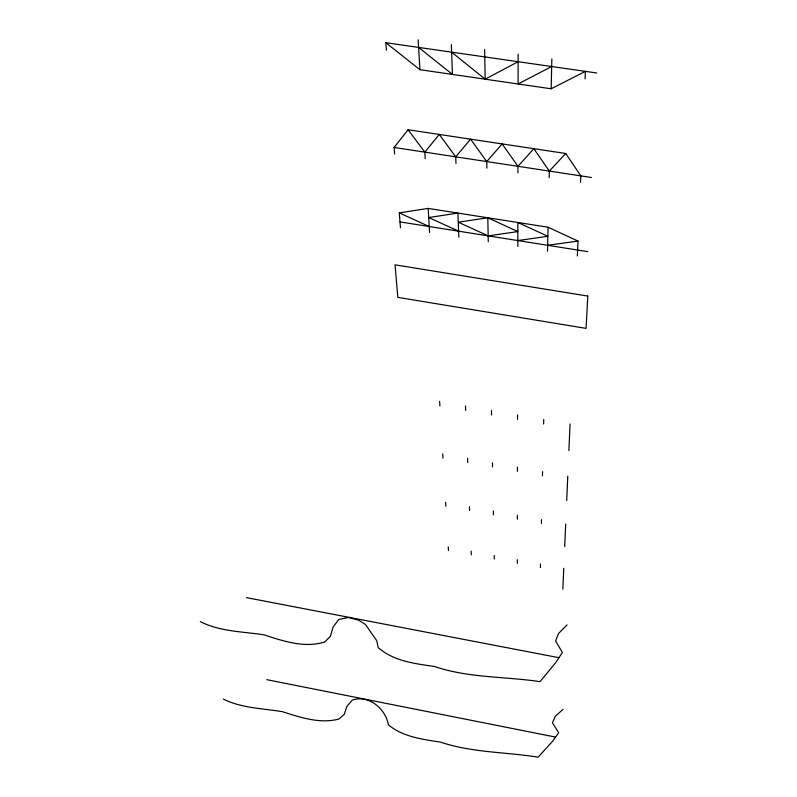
<?xml version="1.0" encoding="UTF-8"?>
<svg xmlns="http://www.w3.org/2000/svg" width="797" height="797" viewBox="0 0 797 797"><rect width="100%" height="100%" fill="white"/><g stroke="black" fill="none" stroke-linecap="round" stroke-linejoin="round"><path stroke-width="1.2" d="M517.293 563.31L517.293 559.723M517.363 519.166L517.373 515.28M517.442 471.376L517.452 467.162M517.532 419.471L517.542 414.888M517.821 246.492L517.861 222.483L547.848 236.31L517.831 240.564M517.94 172.869L517.95 166.314L502.16 143.918L486.748 161.562L486.877 168.117M518.14 54.146L518.09 83.974L551.673 66.52M540.406 567.594L540.486 564.007M541.392 523.519L541.482 519.644M542.468 475.809L542.558 471.615M543.634 423.994L543.733 419.421M547.519 251.214L548.057 227.225L428.168 208.415L399.287 212.889L400.473 227.852M549.173 177.641L549.322 171.086L533.86 148.69L517.95 166.314M386.396 50.201L385.808 42.699L419.939 69.698L551.165 88.786L551.843 58.968M562.851 589.182L563.758 568.311M564.704 546.593L565.691 524.028M566.707 500.526L567.773 476.078M568.889 450.564L570.044 423.964M577.357 255.957L578.004 241.073L548.057 227.225M580.555 182.433L580.844 175.888L565.721 153.492L408.054 129.742L394.107 147.455L394.625 154.02M585.068 78.853L585.397 71.361L551.165 88.786M425.219 158.703L424.831 152.137L439.267 134.444L455.715 156.84L455.974 163.395M455.715 156.84L470.628 139.166L486.748 161.562M549.322 171.086L565.721 153.492M567.046 624.928L558.617 633.406L555.589 640.997L562.383 652.464L555.778 662.556L540.037 681.654C504.88 676.374 468.696 678.127 434.564 666.511C414.769 663.602 393.728 661.261 378.107 647.533L376.802 640.778L365.474 624.499L358.64 620.186L348.448 617.456L338.825 619.438L333.106 626.99L330.376 636.345L324.708 642.003C304.613 648.31 283.304 641.147 264.076 634.85C242.766 631.513 219.842 631.692 200.326 621.61M562.911 709.42L555.19 716.433L552.421 722.819L558.707 732.702L552.66 741.16L538.174 757.15C505.657 751.96 472.203 752.757 440.611 742.156C422.39 739.257 403.093 737.036 388.408 724.842C385.728 708.971 368.852 694.336 352.274 700.125L346.874 706.431L344.224 714.341L338.884 719.053C320.055 724.025 300.509 717.519 282.596 711.721C262.821 708.423 241.67 708.204 223.429 699.128M451.6 52.154L485.194 79.182L518.13 61.708M487.814 217.77L458.275 222.194L488.153 235.872L517.841 231.588L487.814 217.77L488.272 241.8M547.649 245.297L578.004 241.073M385.808 42.699L596.674 72.985M394.107 147.455L591.394 177.492M400.004 221.905L587.638 251.623M246.422 597.62L558.956 657.704M266.846 679.682L555.569 737.086M458.634 231.19L428.716 217.531L457.916 213.078L458.863 237.127M399.287 212.889L429.244 226.537M418.614 47.412L452.477 74.43L451.311 44.592M408.054 129.742L424.831 152.137M418.166 39.85L419.939 69.698M428.168 208.415L429.603 232.475M439.625 401.429L439.904 406.022M442.743 453.931L442.993 458.155M445.613 502.279L445.842 506.185M448.263 546.961L448.482 550.578M465.488 405.892L465.667 410.485M467.54 458.325L467.709 462.549M469.433 506.603L469.592 510.498M471.186 551.205L471.326 554.802M484.636 49.354L485.194 79.182M491.46 410.385L491.54 414.968M492.446 462.728L492.526 466.952M493.353 510.927L493.433 514.822M494.2 555.449L494.27 559.056M587.778 296.066L586.094 328.384L397.833 297.381L395.063 264.833L587.778 296.066"/></g></svg>
